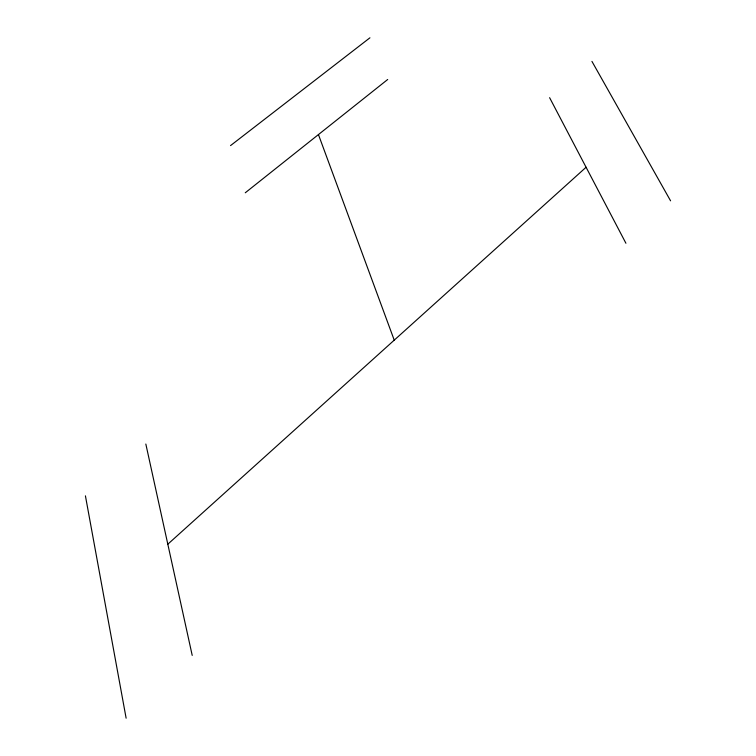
<?xml version="1.0" encoding="UTF-8"?>
<svg xmlns="http://www.w3.org/2000/svg" width="756" height="756" viewBox="0 0 756 756"><rect width="100%" height="100%" fill="white"/><g stroke="black" fill="none" stroke-linecap="round" stroke-linejoin="round"><path stroke-width="1.13" d="M167.813 544.207L586.08 167.265M245.265 192.78L387.696 79.493M230.542 145.596L369.93 37.8M591.939 61.387L670.581 200.831M549.612 97.685L625.921 243.262M318.446 134.577L394.235 340.153M145.832 444.037L192.213 655.395M85.419 495.851L126.129 718.2"/></g></svg>
